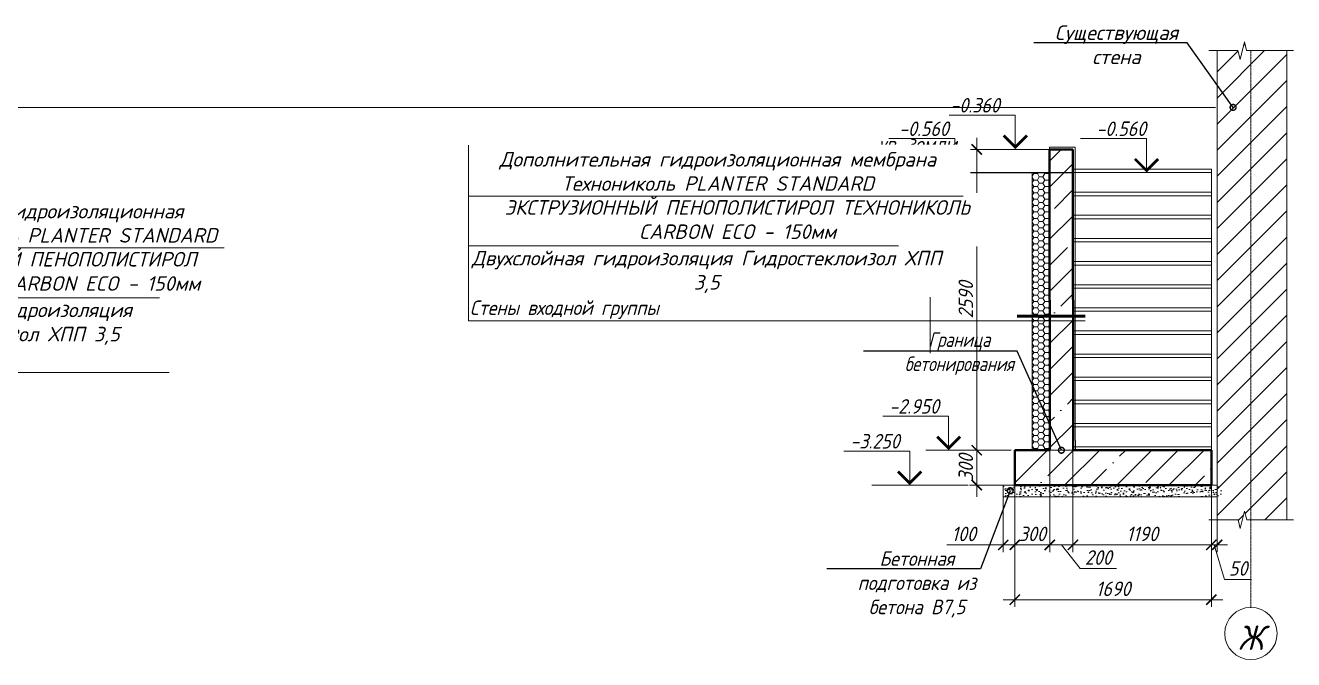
# Model space of a CAD drawing. Header units: millimetres. Extents: x 504091 to 2165846, y 135022 to 442887.
# Drawn here: x 1400910 to 1411819, y 237390 to 242850 of the extents above; entities that cross this region are included whole.
import ezdxf
from ezdxf import colors
from ezdxf.entities.mleader import LeaderData, LeaderLine
from ezdxf.math import Vec2, Vec3

# ---------------------------------------------------------------- set-up
doc = ezdxf.new("R2010")
doc.units = ezdxf.units.MM
for name, pattern in [('ADSK_Линия сетки', [25, 20, -2.5, 0, -2.5]), ('IMPORT-ADSK_Штриховая_ш3 п1_5 _2_', [4.5, 3, -1.5]), ('осеваяX2', [4, 2.5, -0.5, 0.5, -0.5])]:
    doc.linetypes.add(name, pattern=pattern)
doc.layers.get('Defpoints').update_dxf_attribs({"color": 255})
for name, color, linetype, lineweight in [('+АР_Вспомогательная', 7, 'Continuous', 9), ('S-STRS', 31, 'Continuous', 9), ('Монолит тонкий', 204, 'Continuous', 9), ('Оси', 165, 'осеваяX2', 13), ('Размер', 7, 'Continuous', 13), ('размеры', 7, 'Continuous', 9), ('Размеры КР', 164, 'Continuous', 9), ('СПДС_+АР_Выноски', 4, 'Continuous', 9)]:
    doc.layers.add(name, color=color, linetype=linetype, lineweight=lineweight)
for name, color, linetype in [('PS_Выноски', 7, 'Continuous'), ('SGRAND', 7, 'Continuous'), ('Контур', 7, 'Continuous')]:
    doc.layers.add(name, color=color, linetype=linetype)
doc.styles.add('GOST 2.304_new', font='isocpeur.ttf', dxfattribs={"width": 0.9, "oblique": 15})
doc.linetypes.add('zem', pattern='A,1.9,[130,ltypeshp.shx,S=2.4,R=135,X=0.5,Y=-1.8],2,[130,ltypeshp.shx,S=2.4,R=135,X=0.5,Y=-1.8],2,[130,ltypeshp.shx,S=2.4,R=135,X=0.5,Y=-1.8],3.8', length=9.7)
doc.linetypes.add('зигзаг', pattern='A,0.00254,-5.08,[131,ltypeshp.shx,S=5.08,R=0,X=-5.08,Y=0],-10.16,[131,ltypeshp.shx,S=5.08,R=180,X=5.08,Y=0],-5.08', length=20.32254)
doc.dimstyles.new('SPDS 1_50', dxfattribs={"dimscale": 50, "dimtxt": 2.5, "dimasz": 1.77, "dimexe": 1.25, "dimexo": 0.625, "dimtad": 1, "dimdec": 0, "dimrnd": 0.001, "dimzin": 9, "dimtxsty": 'GOST 2.304_new', "dimblk": 'ARCHTICK', "dimcen": 2.5, "dimdle": 2, "dimclrt": 256, "dimadec": 0, "dimazin": 2, "dimtfac": 0.75, "dimtdec": 0, "dimtmove": 1, "dimatfit": 3, "dimfxl": 0, "dimtolj": 1, "dimlwd": 9, "dimlwe": 9, "dimarcsym": 0})

# ---------------------------------------------------------------- blocks, each defined once
blk = doc.blocks.new('_DotSmall')
at = {"color": 0, "linetype": 'ByBlock', "lineweight": 35, "const_width": 0.5}
blk.add_lwpolyline([(-0.0625, 0, 1), (0.0625, 0, 1)], format="xyb", close=True, dxfattribs=at)
blk = doc.blocks.new('_ArchTick')
at = {"color": 0, "linetype": 'ByBlock', "const_width": 0.15}
blk.add_lwpolyline([(-0.5, -0.5), (0.5, 0.5)], dxfattribs=at)
blk = doc.blocks.new('*D3106')
at = {"layer": 'Defpoints', "color": 0, "lineweight": 20, "transparency": 16777216}
for p in [(1411111, 239042), (1411161, 239013), (1411111, 238378)]:
    blk.add_point(p, dxfattribs=at)
at = {"layer": 'Контур', "color": 0, "lineweight": 9, "transparency": 16777216}
for p, q in [((1411111, 239011), (1411111, 238316)), ((1411161, 238982), (1411161, 238316)), ((1411111, 238378), (1411023, 238378)), ((1411161, 238378), (1411111, 238378)), ((1411161, 238378), (1411111, 238378)), ((1411136, 238378), (1411225, 238081)), ((1411161, 238378), (1411250, 238378)), ((1411225, 238081), (1411456, 238081))]:
    blk.add_line(p, q, dxfattribs=at)
at = {"layer": 'Контур', "color": 0, "lineweight": 9, "transparency": 16777216, "xscale": 88.5, "yscale": 88.5, "zscale": 88.5}
blk.add_blockref('_ArchTick', (1411111, 238378), dxfattribs=at)
at = {"layer": 'Контур', "color": 0, "lineweight": 9, "transparency": 16777216, "xscale": 88.5, "yscale": 88.5, "zscale": 88.5, "rotation": 180}
blk.add_blockref('_ArchTick', (1411161, 238378), dxfattribs=at)
at = {"layer": 'Контур', "lineweight": 20, "transparency": 16777216, "insert": (1411341, 238175), "char_height": 125, "attachment_point": 5, "style": 'GOST 2.304_new'}
blk.add_mtext('\\A1;50', dxfattribs=at)
blk = doc.blocks.new('*D3107')
at = {"layer": 'Defpoints', "color": 0, "lineweight": 20, "transparency": 16777216}
for p in [(1409921, 239365), (1411111, 239042), (1409921, 238378)]:
    blk.add_point(p, dxfattribs=at)
at = {"layer": 'Контур', "color": 0, "lineweight": 9, "transparency": 16777216}
for p, q in [((1409921, 239334), (1409921, 238316)), ((1411111, 239011), (1411111, 238316)), ((1411211, 238378), (1409821, 238378))]:
    blk.add_line(p, q, dxfattribs=at)
at = {"layer": 'Контур', "color": 0, "lineweight": 9, "transparency": 16777216, "xscale": 88.5, "yscale": 88.5, "zscale": 88.5, "rotation": 180}
blk.add_blockref('_ArchTick', (1409921, 238378), dxfattribs=at)
at = {"layer": 'Контур', "color": 0, "lineweight": 9, "transparency": 16777216, "xscale": 88.5, "yscale": 88.5, "zscale": 88.5}
blk.add_blockref('_ArchTick', (1411111, 238378), dxfattribs=at)
at = {"layer": 'Контур', "lineweight": 20, "transparency": 16777216, "insert": (1410516, 238472), "char_height": 125, "attachment_point": 5, "style": 'GOST 2.304_new'}
blk.add_mtext('\\A1;1190', dxfattribs=at)
blk = doc.blocks.new('*D3108')
at = {"layer": 'Defpoints', "color": 0, "lineweight": 20, "transparency": 16777216}
for p in [(1409721, 239365), (1409921, 239365), (1409721, 238378)]:
    blk.add_point(p, dxfattribs=at)
at = {"layer": 'Контур', "color": 0, "lineweight": 9, "transparency": 16777216}
for p, q in [((1409721, 239334), (1409721, 238316)), ((1409921, 239334), (1409921, 238316)), ((1410021, 238378), (1409621, 238378)), ((1409821, 238378), (1409984, 238175)), ((1409984, 238175), (1410294, 238175))]:
    blk.add_line(p, q, dxfattribs=at)
at = {"layer": 'Контур', "color": 0, "lineweight": 9, "transparency": 16777216, "xscale": 88.5, "yscale": 88.5, "zscale": 88.5, "rotation": 180}
blk.add_blockref('_ArchTick', (1409721, 238378), dxfattribs=at)
at = {"layer": 'Контур', "color": 0, "lineweight": 9, "transparency": 16777216, "xscale": 88.5, "yscale": 88.5, "zscale": 88.5}
blk.add_blockref('_ArchTick', (1409921, 238378), dxfattribs=at)
at = {"layer": 'Контур', "lineweight": 20, "transparency": 16777216, "insert": (1410139, 238269), "char_height": 125, "attachment_point": 5, "style": 'GOST 2.304_new'}
blk.add_mtext('\\A1;200', dxfattribs=at)
blk = doc.blocks.new('*D3109')
at = {"layer": 'Defpoints', "color": 0, "lineweight": 20, "transparency": 16777216}
for p in [(1409721, 239365), (1409421, 239100), (1409421, 238378)]:
    blk.add_point(p, dxfattribs=at)
at = {"layer": 'Контур', "color": 0, "lineweight": 9, "transparency": 16777216}
for p, q in [((1409721, 239334), (1409721, 238316)), ((1409421, 239068), (1409421, 238316)), ((1409821, 238378), (1409321, 238378))]:
    blk.add_line(p, q, dxfattribs=at)
at = {"layer": 'Контур', "color": 0, "lineweight": 9, "transparency": 16777216, "xscale": 88.5, "yscale": 88.5, "zscale": 88.5, "rotation": 180}
blk.add_blockref('_ArchTick', (1409421, 238378), dxfattribs=at)
at = {"layer": 'Контур', "color": 0, "lineweight": 9, "transparency": 16777216, "xscale": 88.5, "yscale": 88.5, "zscale": 88.5}
blk.add_blockref('_ArchTick', (1409721, 238378), dxfattribs=at)
at = {"layer": 'Контур', "lineweight": 20, "transparency": 16777216, "insert": (1409571, 238472), "char_height": 125, "attachment_point": 5, "style": 'GOST 2.304_new'}
blk.add_mtext('\\A1;300', dxfattribs=at)
blk = doc.blocks.new('*D3110')
at = {"layer": 'Defpoints', "color": 0, "lineweight": 20, "transparency": 16777216}
for p in [(1409421, 239100), (1409321, 238842), (1409321, 238378)]:
    blk.add_point(p, dxfattribs=at)
at = {"layer": 'Контур', "color": 0, "lineweight": 9, "transparency": 16777216}
for p, q in [((1409421, 239068), (1409421, 238316)), ((1409321, 238811), (1409321, 238316)), ((1408837, 238378), (1409321, 238378)), ((1409521, 238378), (1409221, 238378))]:
    blk.add_line(p, q, dxfattribs=at)
at = {"layer": 'Контур', "color": 0, "lineweight": 9, "transparency": 16777216, "xscale": 88.5, "yscale": 88.5, "zscale": 88.5, "rotation": 180}
blk.add_blockref('_ArchTick', (1409321, 238378), dxfattribs=at)
at = {"layer": 'Контур', "color": 0, "lineweight": 9, "transparency": 16777216, "xscale": 88.5, "yscale": 88.5, "zscale": 88.5}
blk.add_blockref('_ArchTick', (1409421, 238378), dxfattribs=at)
at = {"layer": 'Контур', "lineweight": 20, "transparency": 16777216, "insert": (1408981, 238472), "char_height": 125, "attachment_point": 5, "style": 'GOST 2.304_new'}
blk.add_mtext('\\A1;100', dxfattribs=at)
blk = doc.blocks.new('*D3111')
at = {"layer": 'Defpoints', "color": 0, "lineweight": 20, "transparency": 16777216}
for p in [(1409421, 239192), (1411111, 239192), (1409421, 237906)]:
    blk.add_point(p, dxfattribs=at)
at = {"layer": 'Контур', "color": 0, "lineweight": 9, "transparency": 16777216}
for p, q in [((1409421, 239161), (1409421, 237844)), ((1411111, 239161), (1411111, 237844)), ((1411211, 237906), (1409321, 237906))]:
    blk.add_line(p, q, dxfattribs=at)
at = {"layer": 'Контур', "color": 0, "lineweight": 9, "transparency": 16777216, "xscale": 88.5, "yscale": 88.5, "zscale": 88.5, "rotation": 180}
blk.add_blockref('_ArchTick', (1409421, 237906), dxfattribs=at)
at = {"layer": 'Контур', "color": 0, "lineweight": 9, "transparency": 16777216, "xscale": 88.5, "yscale": 88.5, "zscale": 88.5}
blk.add_blockref('_ArchTick', (1411111, 237906), dxfattribs=at)
at = {"layer": 'Контур', "lineweight": 20, "transparency": 16777216, "insert": (1410266, 238000), "char_height": 125, "attachment_point": 5, "style": 'GOST 2.304_new'}
blk.add_mtext('\\A1;1690', dxfattribs=at)
blk = doc.blocks.new('*D3112')
at = {"layer": 'Defpoints', "color": 0, "lineweight": 20, "transparency": 16777216}
for p in [(1409093, 239192), (1409421, 239192), (1409421, 238892)]:
    blk.add_point(p, dxfattribs=at)
at = {"layer": 'Контур', "color": 0, "lineweight": 9, "transparency": 16777216}
for p, q in [((1409093, 238792), (1409093, 239292)), ((1409390, 239192), (1409031, 239192)), ((1409390, 238892), (1409031, 238892))]:
    blk.add_line(p, q, dxfattribs=at)
at = {"layer": 'Контур', "color": 0, "lineweight": 9, "transparency": 16777216, "xscale": 88.5, "yscale": 88.5, "zscale": 88.5}
for p, rotation in [((1409093, 239192), 90), ((1409093, 238892), 270)]:
    blk.add_blockref('_ArchTick', p, dxfattribs=dict(at, rotation=rotation))
at = {"layer": 'Контур', "lineweight": 20, "transparency": 16777216, "insert": (1408999, 239042), "char_height": 125, "attachment_point": 5, "rotation": 90, "style": 'GOST 2.304_new'}
blk.add_mtext('\\A1;300', dxfattribs=at)
blk = doc.blocks.new('*D3113')
at = {"layer": 'Defpoints', "color": 0, "lineweight": 20, "transparency": 16777216}
for p in [(1409093, 241782), (1409720, 241782), (1409421, 239192)]:
    blk.add_point(p, dxfattribs=at)
at = {"layer": 'Контур', "color": 0, "lineweight": 9, "transparency": 16777216}
for p, q in [((1409093, 239092), (1409093, 241882)), ((1409689, 241782), (1409031, 241782)), ((1409390, 239192), (1409031, 239192))]:
    blk.add_line(p, q, dxfattribs=at)
at = {"layer": 'Контур', "color": 0, "lineweight": 9, "transparency": 16777216, "xscale": 88.5, "yscale": 88.5, "zscale": 88.5}
for p, rotation in [((1409093, 241782), 90), ((1409093, 239192), 270)]:
    blk.add_blockref('_ArchTick', p, dxfattribs=dict(at, rotation=rotation))
at = {"layer": 'Контур', "lineweight": 20, "transparency": 16777216, "insert": (1408999, 240487), "char_height": 125, "attachment_point": 5, "rotation": 90, "style": 'GOST 2.304_new'}
blk.add_mtext('\\A1;2590', dxfattribs=at)

msp = doc.modelspace()

# ---------------------------------------------------------------- hatches: boundary and pattern name
at = {"layer": 'SGRAND', "lineweight": 20}
h = msp.add_hatch(dxfattribs=at)
h.set_pattern_fill('ANSI31', color=256, scale=50)
h.set_pattern_definition([(45, (122496.72, -9444.44), (-112.253202, 112.253202), [])])
h.paths.add_polyline_path([(1411160.0441, 242631.7698), (1411339.7245, 242631.7698), (1411358.4745, 242556.7698), (1411395.9745, 242706.7698), (1411414.7245, 242631.7698), (1411760.0441, 242631.7698), (1411760.0441, 238594.8466), (1411414.7245, 238594.8466), (1411395.9745, 238669.8466), (1411358.4745, 238519.8466), (1411339.7245, 238594.8466), (1411160.0441, 238594.8466)])
h = msp.add_hatch(dxfattribs=at)
h.set_pattern_fill('ANSI35', color=256, scale=50)
h.set_pattern_definition([(45, (122496.72, -9444.44), (-224.5064, 224.5064), []), (45, (122721.23, -9444.44), (-224.5064, 224.5064), [396.875, -79.375, 0, -79.375])])
h.paths.add_polyline_path([(1409720.0441, 241782.346), (1409920.0441, 241782.346), (1409920.0441, 239194.0098), (1409720.0441, 239194.0098)])
h.paths.add_polyline_path([(1409820.0441, 239194.0098), (1409920.0441, 239194.0098), (1411190.0441, 239194.0098), (1411190.0441, 238894.0098), (1409672.0695, 238894.0098)])
h.paths.add_polyline_path([(1409421.1538, 239192.346), (1409720.0441, 239194.0098), (1409820.0441, 239194.0098), (1409672.0695, 238894.0098), (1409420.0441, 238894.0098)])
h = msp.add_hatch(dxfattribs=at)
h.set_pattern_fill('HONEY', color=256, scale=10)
h.set_pattern_definition([(0, (6217.36, 18.148), (47.625, 27.49630645), [31.75, -63.5]), (120, (6217.36, 18.148), (-47.6249999, 27.49630663), [31.75, -63.5]), (60, (6217.36, 18.148), (1e-07, 54.9926131), [-63.5, 31.75])])
h.paths.add_polyline_path([(1409720.1298, 241582.346), (1409570.1298, 241582.346), (1409570.914, 239751.946), (1409721.0579, 239416.1859)])
h.paths.add_polyline_path([(1409570.914, 239751.946), (1409571.1538, 239192.346), (1409721.1538, 239192.346), (1409721.0579, 239416.1859)])
h = msp.add_hatch(dxfattribs=at)
h.set_pattern_fill('AR-CONC', color=256, scale=0.5)
h.set_pattern_definition([(50, (240602.57, -876.445), (91.0923345, -7.969543), [9.525, -104.775]), (355, (240602.57, -876.45), (-17.621711, 95.5284226), [7.62, -83.820292]), (100.451445, (240610.16, -877.11), (73.4706235, 87.558876), [8.0950044, -89.045122]), (46.1842, (240602.57, -851.05), (135.53952, -21.021164), [14.2875, -157.1625]), (96.635558, (240613.87, -852.8), (118.702067, 123.713062), [12.142512, -133.567804]), (351.184151, (240602.57, -851.05), (118.702067, 123.713062), [11.429984, -125.729866]), (21, (240615.27, -857.395), (75.8071956, -51.132599), [9.525, -104.775]), (326, (240615.27, -857.4), (30.901014, 92.093983), [7.62, -83.82]), (71.451445, (240621.59, -861.66), (106.7082096, 40.9613844), [8.0950044, -89.044969]), (37.5, (240602.57, -876.445), (1.5443016, 42.2775194), [0, -82.804, 0, -85.09, 0, -84.1375]), (7.5, (240602.57, -876.445), (33.4098313, 50.0902874), [0, -48.514, 0, -80.899, 0, -32.0675]), (327.5, (240574.25, -876.445), (67.7952976, -2.864372), [0, -31.75, 0, -99.06, 0, -131.445]), (317.5, (240561.55, -876.445), (74.0645907, 12.7132455), [0, -41.275, 0, -65.786, 0, -93.345])])
h.paths.add_polyline_path([(1409321.1538, 238892.346), (1409421.1538, 238892.346), (1411191.1538, 238892.346), (1411201.0854, 238892.346), (1411201.0854, 238792.346), (1409321.1538, 238792.346)])

# ---------------------------------------------------------------- linework, layer by layer
at = {"layer": '+АР_Вспомогательная', "color": 7, "linetype": 'Continuous', "ltscale": 50}
for points in [[(1411817.5905, 242631.7698), (1411414.7245, 242631.7698), (1411395.9745, 242706.7698), (1411358.4745, 242556.7698), (1411339.7245, 242631.7698), (1411088.0854, 242631.7698)], [(1411818.7002, 238593.1827), (1411415.8342, 238593.1827), (1411397.0842, 238668.1827), (1411359.5842, 238518.1827), (1411340.8342, 238593.1827), (1411089.1951, 238593.1827)]]:
    msp.add_lwpolyline(points, dxfattribs=at)
at = {"layer": 'Defpoints', "lineweight": 20}
msp.add_line((1395595.3815, 242142.346), (1411146.3145, 242142.346), dxfattribs=at)
at = {"layer": 'PS_Выноски', "linetype": 'zem'}
for p, q in [((1408466.4395, 241582.346), (1409921.0835, 241582.346)), ((1409321.1538, 238792.346), (1411161.099, 238792.8515))]:
    msp.add_line(p, q, dxfattribs=at)
at = {"layer": 'S-STRS', "color": 18, "linetype": 'IMPORT-ADSK_Штриховая_ш3 п1_5 _2_', "true_color": 0x000000}
for p, q in [((1409720.0441, 241802.346), (1409940.0441, 241802.346)), ((1409720.0441, 241782.346), (1409720.0441, 241802.346)), ((1409940.0441, 241802.346), (1409941.1538, 239192.346)), ((1411111.0781, 241612.346), (1409921.0835, 241612.346)), ((1411111.0781, 241413.346), (1409921.0835, 241413.346)), ((1411111.0781, 241214.346), (1409921.0835, 241214.346)), ((1411111.0781, 241015.346), (1409921.0835, 241015.346)), ((1411111.0781, 240816.346), (1409921.0835, 240816.346)), ((1411111.0781, 240617.346), (1409921.0835, 240617.346)), ((1411111.0781, 240418.346), (1409921.0835, 240418.346)), ((1411111.0781, 240219.346), (1409921.0835, 240219.346)), ((1411111.0781, 240020.346), (1409921.0835, 240020.346)), ((1411111.0781, 239821.346), (1409921.0835, 239821.346)), ((1411111.0781, 239622.346), (1409921.0835, 239622.346)), ((1411111.0781, 239423.346), (1409921.0835, 239423.346)), ((1409921.1538, 239222.346), (1411111.1538, 239222.346))]:
    msp.add_line(p, q, dxfattribs=at)
at = {"layer": 'S-STRS', "color": 18, "linetype": 'IMPORT-ADSK_Штриховая_ш3 п1_5 _2_', "ltscale": 20, "true_color": 0x000000}
msp.add_line((1411111.1538, 241582.346), (1411111.1538, 241612.346), dxfattribs=at)
at = {"layer": 'SGRAND', "lineweight": 20}
msp.add_line((1409570.1298, 241582.346), (1409571.1538, 239192.2817), dxfattribs=at)
at = {"layer": 'Контур', "lineweight": 20}
for p, q in [((1411160.0441, 242631.7698), (1411161.1538, 238593.1827)), ((1411760.0441, 242631.7698), (1411761.1538, 238593.1827)), ((1411111.1538, 238892.346), (1411161.1538, 238892.346))]:
    msp.add_line(p, q, dxfattribs=at)
msp.add_circle((1411451.1538, 237614.9752), 225, dxfattribs=at)
at = {"layer": 'Монолит тонкий', "lineweight": 40, "ltscale": 100}
for p, q in [((1409720.0441, 241782.346), (1409721.1538, 239192.346)), ((1409720.0441, 241782.346), (1409920.0441, 241782.346)), ((1409920.0441, 241782.346), (1409921.1538, 239192.346)), ((1409421.1538, 239192.346), (1409721.1538, 239192.346)), ((1409421.1538, 239192.346), (1409421.1538, 238892.346)), ((1409921.1538, 239192.346), (1411111.1538, 239192.346)), ((1411111.1538, 239192.346), (1411111.1538, 238892.346)), ((1409421.1538, 238892.346), (1411111.1538, 238892.346))]:
    msp.add_line(p, q, dxfattribs=at)
at = {"layer": 'Монолит тонкий', "lineweight": 20, "ltscale": 100}
for p, q in [((1411111.1538, 241582.346), (1409921.0835, 241582.346)), ((1411111.1538, 239192.346), (1411111.1538, 241582.346)), ((1411111.0781, 241383.346), (1409921.0835, 241383.346)), ((1411111.0781, 241184.346), (1409921.0835, 241184.346)), ((1411111.0781, 240985.346), (1409921.0835, 240985.346)), ((1411111.0781, 240786.346), (1409921.0835, 240786.346)), ((1411111.0781, 240587.346), (1409921.0835, 240587.346)), ((1411111.0781, 240388.346), (1409921.0835, 240388.346)), ((1411111.0781, 240189.346), (1409921.0835, 240189.346)), ((1411111.0781, 239990.346), (1409921.0835, 239990.346)), ((1411111.0781, 239791.346), (1409921.0835, 239791.346)), ((1411111.0781, 239592.346), (1409921.0835, 239592.346)), ((1411111.0781, 239393.346), (1409921.0835, 239393.346))]:
    msp.add_line(p, q, dxfattribs=at)
at = {"layer": 'Оси', "linetype": 'ADSK_Линия сетки'}
msp.add_line((1411451.1538, 242631.7698), (1411451.1538, 237839.9752), dxfattribs=at)
at = {"layer": 'размеры', "ltscale": 50}
msp.add_line((1409737.6039, 241782.346), (1408943.0934, 241782.346), dxfattribs=at)
for points in [[(1409424.4896, 241784.346), (1409424.4896, 242076.6496), (1408857.3681, 242076.6496)], [(1408905.5672, 241582.346), (1408905.5672, 241874.6496), (1408338.4456, 241874.6496)], [(1410554.0819, 241582.346), (1410554.0819, 241874.6496), (1409986.9603, 241874.6496)], [(1408851.6218, 239192.346), (1408851.6218, 239484.6496), (1408284.5002, 239484.6496)], [(1408516.9014, 238892.346), (1408516.9014, 239184.6496), (1407949.7799, 239184.6496)]]:
    msp.add_lwpolyline(points, dxfattribs=at)
at = {"layer": 'размеры', "ltscale": 50, "const_width": 24}
for points in [[(1409324.4896, 241901.3165), (1409424.4896, 241801.3165), (1409524.4896, 241901.3165)], [(1408805.5672, 241699.3165), (1408905.5672, 241599.3165), (1409005.5672, 241699.3165)], [(1410454.0819, 241699.3165), (1410554.0819, 241599.3165), (1410654.0819, 241699.3165)], [(1408951.6218, 239309.3165), (1408851.6218, 239209.3165), (1408751.6218, 239309.3165)], [(1408616.9014, 239009.3165), (1408516.9014, 238909.3165), (1408416.9014, 239009.3165)]]:
    msp.add_lwpolyline(points, dxfattribs=at)
at = {"layer": 'Размеры КР', "lineweight": 50}
msp.add_line((1410024.7457, 240345.9093), (1409440.4206, 240345.9093), dxfattribs=at)
at = {"layer": 'Размеры КР', "lineweight": 20}
for p, q in [((1409353.2823, 239192.346), (1408655.0954, 239192.346)), ((1409018.562, 238892.346), (1408191.2676, 238892.346)), ((1409421.1538, 238892.346), (1409321.1538, 238892.346)), ((1409321.1538, 238892.346), (1409321.1538, 238792.346)), ((1409321.1538, 238792.346), (1411161.1538, 238792.346))]:
    msp.add_line(p, q, dxfattribs=at)
at = {"layer": 'Размеры КР', "linetype": 'зигзаг', "lineweight": 20}
msp.add_line((1409721.1538, 239192.346), (1409921.1538, 239192.346), dxfattribs=at)
at = {"layer": 'СПДС_+АР_Выноски', "color": 251, "ltscale": 100, "true_color": 0x636466}
for p, q in [((1408693.3339, 240028.1532), (1408693.3339, 241540.3375)), ((1408420.6166, 240531.7305), (1404721.4902, 240531.7305)), ((1410024.7457, 240306.7305), (1404721.4902, 240306.7305)), ((1402064.6849, 240085.8095), (1398963.9186, 240085.8095)), ((1402146.1663, 239860.8095), (1397721.2826, 239860.8095))]:
    msp.add_line(p, q, dxfattribs=at)

# ---------------------------------------------------------------- texts
at = {"layer": 'Оси', "insert": (1411450.7385, 237578.523), "char_height": 210, "width": 139.32, "attachment_point": 5, "line_spacing_factor": 1.022766, "style": 'GOST 2.304_new'}
msp.add_mtext('\\pt53.9994,108.0009,162.0003,215.9997,269.9991,324.0006,378,431.9994,486.0009,540.0003,593.9997,647.9991,702.0006,756,809.9994,864.0009,918.0003,971.9997,1025.9991,1080.0006,1134,1187.9994,1242.0009,1296.0003,1349.9997,1403.9991,1458.0006,1512,1565.9994,1620.0009,1674.0003,1727.9997;Ж', dxfattribs=at)
at = {"layer": 'Размер', "ltscale": 20, "insert": (1400804.9125, 241312.797), "char_height": 125, "width": 3630.396291, "attachment_point": 2, "style": 'GOST 2.304_new', "bg_fill": 2}
msp.add_mtext('\\A1;{\\W1;Дополнительная гидроизоляционная мембрана Технониколь PLANTER STANDARD}', dxfattribs=at)
at = {"layer": 'размеры', "ltscale": 50, "style": 'GOST 2.304_new', "oblique": 15, "width": 0.9}
for s, p in [('-0.360', (1408865.8215, 242099.1228)), ('-0.560', (1408424.9533, 241897.1228)), ('-0.560', (1410121.8357, 241897.1228)), ('ур. земли', (1408247.1504, 241766.5032)), ('-2.950', (1408340.2043, 239507.1228)), ('-3.250', (1408005.484, 239207.1228))]:
    msp.add_text(s, height=125, dxfattribs=at).set_placement(p)
at = {"layer": 'СПДС_+АР_Выноски', "color": 7, "ltscale": 100, "style": 'GOST 2.304_new', "oblique": 15, "width": 0.9}
msp.add_text('Стены входной группы', height=125, dxfattribs=at).set_placement((1404733.4387, 240356.7305))

# ---------------------------------------------------------------- dimensions: what is measured, and where the dimension line sits
at = {"layer": 'Контур', "lineweight": 20}
for base, p1, p2, angle, picture, middle in [((1409093.0691, 241782.346), (1409421.1538, 239192.346), (1409720.0441, 241782.346), 90, '*D3113', (1408999.3191, 240487.346)), ((1409921.0937, 238378.2014), (1411111.1538, 239042.346), (1409921.0937, 239365.2918), 180, '*D3107', (1410516.1238, 238471.9514)), ((1409421.1538, 237906.0942), (1411111.1538, 239192.346), (1409421.1538, 239192.346), 180, '*D3111', (1410266.1538, 237999.8442)), ((1411111.1538, 238378.2014), (1411161.0384, 239013.3079), (1411111.1538, 239042.346), 180, '*D3106', (1411256.4086, 238175.0764))]:
    dim = msp.add_linear_dim(base=base, p1=p1, p2=p2, angle=angle, dimstyle='SPDS 1_50', dxfattribs=at)
    dim.commit()
    dim.dimension.update_dxf_attribs({"geometry": picture, "text_midpoint": middle})
for base, p1, p2, angle, picture, middle in [((1409421.1538, 238378.2014), (1409721.0937, 239365.2223), (1409421.1538, 239099.5472), 180, '*D3109', (1409571.1238, 238378.2014)), ((1409721.0937, 238378.2014), (1409921.0937, 239365.2918), (1409721.0937, 239365.2223), 180, '*D3108', (1410015.2735, 238175.0764)), ((1409093.0691, 239192.346), (1409421.1538, 238892.0098), (1409421.1538, 239192.346), 90, '*D3112', (1409093.0691, 239042.1779)), ((1409321.1538, 238378.2014), (1409421.1538, 239099.5472), (1409321.1538, 238842.346), 180, '*D3110', (1408980.6958, 238486.3195))]:
    dim = msp.add_linear_dim(base=base, p1=p1, p2=p2, angle=angle, dimstyle='SPDS 1_50', dxfattribs=at)
    dim.commit()
    dim.dimension.update_dxf_attribs({"geometry": picture, "text_midpoint": middle, "dimtype": 160})

# ---------------------------------------------------------------- leaders
at = {"layer": 'Размер', "ltscale": 20}
ml = msp.add_multileader_mtext('Standard', dxfattribs=at)
ml.set_content('\\A1;{\\W1;Существующая стена}', color=256, style='GOST 2.304_new')
ml.set_leader_properties()
ml.set_arrow_properties(name='DOTSMALL')
ml.build(insert=Vec2(0, 0))
ml.multileader.update_dxf_attribs({"text_left_attachment_type": 6, "text_right_attachment_type": 6, "dogleg_length": 1, "arrow_head_size": 100})
ctx = ml.context
ctx.base_point, ctx.char_height, ctx.arrow_head_size, ctx.landing_gap_size, ctx.plane_origin = Vec3(1409706.0637, 242699.1197), 125, 100, 0, Vec3(1388775.904, 387906.1066)
ctx.left_attachment, ctx.right_attachment, ctx.text_align_type = 6, 6, 1
notes = []
notes.append((ctx, [(0, (1, 1, 0), (1410903.3074, 242699.1197), (-1, 0), 20, [(0, [(1411297.7996, 242143.5524)], 0, [])])]))
ctx.mtext.insert, ctx.mtext.rotation, ctx.mtext.width, ctx.mtext.alignment, ctx.mtext.flow_direction = Vec3(1410294.6856, 242849.1197), 6.2831853072, 1286.674802, 2, 5
ml = msp.add_multileader_mtext('Standard', dxfattribs=at)
ml.set_content('\\A1;{\\W0.8;Граница бетонирования}', color=256, style='GOST 2.304_new')
ml.set_leader_properties()
ml.set_arrow_properties(name='DOTSMALL')
ml.build(insert=Vec2(0, 0))
ml.multileader.update_dxf_attribs({"text_left_attachment_type": 6, "text_right_attachment_type": 6, "dogleg_length": 1, "arrow_head_size": 100})
ctx = ml.context
ctx.base_point, ctx.char_height, ctx.arrow_head_size, ctx.landing_gap_size, ctx.plane_origin = Vec3(1408466.5841, 240044.5293), 125, 100, 0, Vec3(1386705.3844, 384672.196)
ctx.left_attachment, ctx.right_attachment, ctx.text_align_type = 6, 6, 1
notes.append((ctx, [(0, (1, 1, 0), (1409440.0777, 240044.5293), (-1, 0), 20, [(0, [(1409821.1538, 239192.346)], 0, [])])]))
ctx.mtext.insert, ctx.mtext.rotation, ctx.mtext.width, ctx.mtext.alignment, ctx.mtext.flow_direction = Vec3(1408943.3309, 240207.0293), 6.2831853072, 1286.674802, 2, 5
ml = msp.add_multileader_mtext('Standard', dxfattribs=at)
ml.set_content('\\A1;Бетонная подготовка из бетона В7,5', color=256, style='GOST 2.304_new')
ml.set_leader_properties()
ml.set_arrow_properties(name='DOTSMALL')
ml.build(insert=Vec2(0, 0))
ml.multileader.update_dxf_attribs({"text_left_attachment_type": 6, "text_right_attachment_type": 6, "dogleg_length": 1, "arrow_head_size": 100})
ctx = ml.context
ctx.base_point, ctx.char_height, ctx.arrow_head_size, ctx.landing_gap_size, ctx.plane_origin = Vec3(1408052.5694, 238172.7304), 125, 100, 0, Vec3(1429798.9777, 383462.5033)
ctx.left_attachment, ctx.right_attachment, ctx.text_align_type = 6, 6, 1
notes.append((ctx, [(1, (1, 1, 0), (1409124.188, 238172.7304), (-1, 0), 20, [(0, [(1409381.0548, 238844.2671)], 0, [])])]))
ctx.mtext.insert, ctx.mtext.width, ctx.mtext.alignment, ctx.mtext.flow_direction = Vec3(1408578.3787, 238322.7304), 1286.674802, 2, 5
for ctx, leaders in notes:
    for number, flags, end, landing, length, lines in leaders:
        leader = LeaderData()
        leader.index, (leader.has_last_leader_line, leader.has_dogleg_vector, leader.attachment_direction) = number, flags
        leader.last_leader_point, leader.dogleg_vector, leader.dogleg_length = Vec3(end), Vec3(landing), length
        for number, points, colour, breaks in lines:
            line = LeaderLine()
            line.index, line.vertices, line.color, line.breaks = number, Vec3.list(points), colors.encode_raw_color(colour), breaks
            leader.lines.append(line)
        ctx.leaders.append(leader)

# ---------------------------------------------------------------- next in the draw order: texts
at = {"layer": 'Размер', "ltscale": 20, "char_height": 125, "attachment_point": 2, "style": 'GOST 2.304_new', "bg_fill": 2}
for s, insert, width in [('\\A1;{\\W1;Дополнительная гидроизоляционная мембрана Технониколь PLANTER STANDARD}', (1406865.749, 241758.718), 4220.586673), ('\\A1;{\\W1;ЭКСТРУЗИОННЫЙ ПЕНОПОЛИСТИРОЛ ТЕХНОНИКОЛЬ CARBON ECO - 150мм}', (1400973.8767, 240898.6333), 3983.459268)]:
    msp.add_mtext(s, dxfattribs=dict(at, insert=insert, width=width))

# ---------------------------------------------------------------- next in the draw order: linework, layer by layer
at = {"layer": 'СПДС_+АР_Выноски', "color": 251, "ltscale": 100, "true_color": 0x636466}
msp.add_line((1402620.1107, 240934.1055), (1398963.9186, 240934.1055), dxfattribs=at)

# ---------------------------------------------------------------- next in the draw order: texts
at = {"layer": 'Размер', "ltscale": 20, "char_height": 125, "attachment_point": 2, "style": 'GOST 2.304_new', "bg_fill": 2}
for s, insert, width in [('\\A1;{\\W1;ЭКСТРУЗИОННЫЙ ПЕНОПОЛИСТИРОЛ ТЕХНОНИКОЛЬ CARBON ECO - 150мм}', (1407034.7132, 241344.5543), 4573.64965), ('\\A1;{\\W1;Двухслойная гидроизоляция Гидростеклоизол ХПП 3,5}', (1400709.2733, 240462.7437), 3454.252384)]:
    msp.add_mtext(s, dxfattribs=dict(at, insert=insert, width=width))

# ---------------------------------------------------------------- next in the draw order: linework, layer by layer
at = {"layer": 'СПДС_+АР_Выноски', "color": 251, "ltscale": 100, "true_color": 0x636466}
for p, q in [((1408976.0424, 241380.0265), (1404721.4902, 241380.0265)), ((1402064.6849, 240505.1647), (1398963.9186, 240505.1647))]:
    msp.add_line(p, q, dxfattribs=at)

# ---------------------------------------------------------------- next in the draw order: texts
at = {"layer": 'Размер', "ltscale": 20, "insert": (1406770.1098, 240908.6647), "char_height": 125, "width": 4044.442765, "attachment_point": 2, "style": 'GOST 2.304_new', "bg_fill": 2}
msp.add_mtext('\\A1;{\\W1;Двухслойная гидроизоляция Гидростеклоизол ХПП 3,5}', dxfattribs=at)

# ---------------------------------------------------------------- next in the draw order: linework, layer by layer
at = {"layer": 'СПДС_+АР_Выноски', "color": 251, "ltscale": 100, "true_color": 0x636466}
for p, q in [((1404721.4902, 240306.7305), (1404721.4902, 241818.9149)), ((1408420.6166, 240951.0857), (1404721.4902, 240951.0857))]:
    msp.add_line(p, q, dxfattribs=at)

doc.saveas('drawing.dxf')
